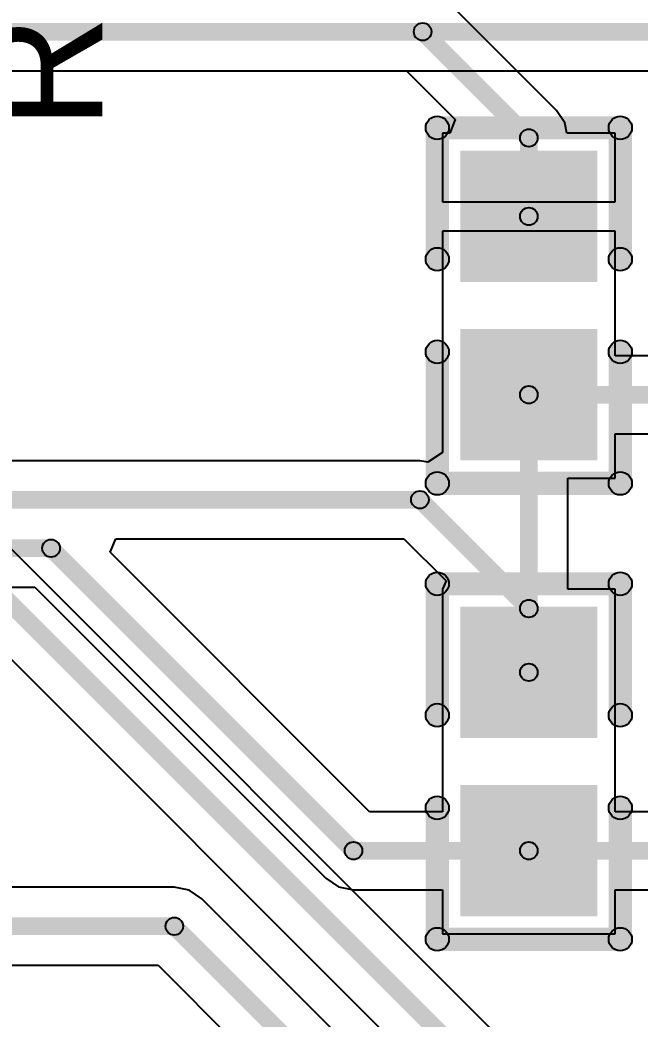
# Model space of a CAD drawing. Header units: millimetres. Extents: x -51.7 to 0.1, y -4.1 to 27.4.
# Drawn here: x -30.49 to -25.14, y 11.94 to 20.56 of the extents above; entities that cross this region are included whole.
import ezdxf

# ---------------------------------------------------------------- set-up
doc = ezdxf.new("R2010")
doc.units = ezdxf.units.MM
for name, color, linetype in [('BottomLayer', 5, 'Continuous'), ('TopLayer', 1, 'Continuous'), ('TopOverlay', 2, 'Continuous'), ('TopPaste', 8, 'Continuous'), ('TopSolder', 216, 'Continuous')]:
    doc.layers.add(name, color=color, linetype=linetype)

# ---------------------------------------------------------------- blocks, each defined once
blk = doc.blocks.new('0603_R_5')
at = {"layer": 'TopLayer'}
for points in [[(-1.235, 0.49), (-0.305, 0.49), (-0.305, -0.49), (-1.235, -0.49)], [(0.305, 0.49), (1.235, 0.49), (1.235, -0.49), (0.305, -0.49)]]:
    blk.add_hatch(color=1, dxfattribs=at).paths.add_polyline_path(points)
at = {"layer": 'TopOverlay'}
h = blk.add_hatch(color=2, dxfattribs=at)
edge = h.paths.add_edge_path()
edge.add_arc((-1.535, 0.79), 0.1, 0, 360)
h = blk.add_hatch(color=2, dxfattribs=at)
edge = h.paths.add_edge_path()
edge.add_arc((-1.535, 0.79), 0.1, 0, 360)
for points in [[(-1.535, 0.69), (-1.535, 0.89), (-0.4, 0.89), (-0.4, 0.69)], [(0.4, 0.69), (0.4, 0.89), (1.535, 0.89), (1.535, 0.69)], [(-1.635, 0.79), (-1.435, 0.79), (-1.435, -0.79), (-1.635, -0.79)], [(1.435, 0.79), (1.635, 0.79), (1.635, -0.79), (1.435, -0.79)], [(-1.535, -0.89), (-1.535, -0.69), (-0.4, -0.69), (-0.4, -0.89)], [(0.4, -0.89), (0.4, -0.69), (1.535, -0.69), (1.535, -0.89)]]:
    blk.add_hatch(color=2, dxfattribs=at).paths.add_polyline_path(points)
h = blk.add_hatch(color=2, dxfattribs=at)
edge = h.paths.add_edge_path()
edge.add_arc((-0.4, 0.79), 0.1, 0, 360)
h = blk.add_hatch(color=2, dxfattribs=at)
edge = h.paths.add_edge_path()
edge.add_arc((0.4, 0.79), 0.1, 0, 360)
h = blk.add_hatch(color=2, dxfattribs=at)
edge = h.paths.add_edge_path()
edge.add_arc((1.535, 0.79), 0.1, 0, 360)
h = blk.add_hatch(color=2, dxfattribs=at)
edge = h.paths.add_edge_path()
edge.add_arc((1.535, 0.79), 0.1, 0, 360)
h = blk.add_hatch(color=2, dxfattribs=at)
edge = h.paths.add_edge_path()
edge.add_arc((-1.535, -0.79), 0.1, 0, 360)
h = blk.add_hatch(color=2, dxfattribs=at)
edge = h.paths.add_edge_path()
edge.add_arc((-1.535, -0.79), 0.1, 0, 360)
h = blk.add_hatch(color=2, dxfattribs=at)
edge = h.paths.add_edge_path()
edge.add_arc((-0.4, -0.79), 0.1, 0, 360)
h = blk.add_hatch(color=2, dxfattribs=at)
edge = h.paths.add_edge_path()
edge.add_arc((0.4, -0.79), 0.1, 0, 360)
h = blk.add_hatch(color=2, dxfattribs=at)
edge = h.paths.add_edge_path()
edge.add_arc((1.535, -0.79), 0.1, 0, 360)
h = blk.add_hatch(color=2, dxfattribs=at)
edge = h.paths.add_edge_path()
edge.add_arc((1.535, -0.79), 0.1, 0, 360)
at = {"layer": 'TopPaste'}
for points in [[(-1.235, 0.49), (-0.305, 0.49), (-0.305, -0.49), (-1.235, -0.49)], [(0.305, 0.49), (1.235, 0.49), (1.235, -0.49), (0.305, -0.49)]]:
    blk.add_hatch(color=8, dxfattribs=at).paths.add_polyline_path(points)
at = {"layer": 'TopSolder'}
for points in [[(-1.3366, 0.5916), (-0.2034, 0.5916), (-0.2034, -0.5916), (-1.3366, -0.5916)], [(0.2034, 0.5916), (1.3366, 0.5916), (1.3366, -0.5916), (0.2034, -0.5916)]]:
    blk.add_hatch(color=216, dxfattribs=at).paths.add_polyline_path(points)
at = {"layer": 'TopOverlay'}
for centre in [(-1.535, 0.79), (-1.535, 0.79), (-0.4, 0.79), (0.4, 0.79), (1.535, 0.79), (1.535, 0.79), (-1.535, -0.79), (-1.535, -0.79), (-0.4, -0.79), (0.4, -0.79), (1.535, -0.79), (1.535, -0.79)]:
    blk.add_circle(centre, 0.1, dxfattribs=at)
blk = doc.blocks.new('0603_R_6')
at = {"layer": 'TopLayer'}
for points in [[(-1.235, 0.49), (-0.305, 0.49), (-0.305, -0.49), (-1.235, -0.49)], [(0.305, 0.49), (1.235, 0.49), (1.235, -0.49), (0.305, -0.49)]]:
    blk.add_hatch(color=1, dxfattribs=at).paths.add_polyline_path(points)
at = {"layer": 'TopOverlay'}
h = blk.add_hatch(color=2, dxfattribs=at)
edge = h.paths.add_edge_path()
edge.add_arc((-1.535, 0.79), 0.1, 0, 360)
h = blk.add_hatch(color=2, dxfattribs=at)
edge = h.paths.add_edge_path()
edge.add_arc((-1.535, 0.79), 0.1, 0, 360)
for points in [[(-1.535, 0.69), (-1.535, 0.89), (-0.4, 0.89), (-0.4, 0.69)], [(0.4, 0.69), (0.4, 0.89), (1.535, 0.89), (1.535, 0.69)], [(-1.635, 0.79), (-1.435, 0.79), (-1.435, -0.79), (-1.635, -0.79)], [(1.435, 0.79), (1.635, 0.79), (1.635, -0.79), (1.435, -0.79)], [(-1.535, -0.89), (-1.535, -0.69), (-0.4, -0.69), (-0.4, -0.89)], [(0.4, -0.89), (0.4, -0.69), (1.535, -0.69), (1.535, -0.89)]]:
    blk.add_hatch(color=2, dxfattribs=at).paths.add_polyline_path(points)
h = blk.add_hatch(color=2, dxfattribs=at)
edge = h.paths.add_edge_path()
edge.add_arc((-0.4, 0.79), 0.1, 0, 360)
h = blk.add_hatch(color=2, dxfattribs=at)
edge = h.paths.add_edge_path()
edge.add_arc((0.4, 0.79), 0.1, 0, 360)
h = blk.add_hatch(color=2, dxfattribs=at)
edge = h.paths.add_edge_path()
edge.add_arc((1.535, 0.79), 0.1, 0, 360)
h = blk.add_hatch(color=2, dxfattribs=at)
edge = h.paths.add_edge_path()
edge.add_arc((1.535, 0.79), 0.1, 0, 360)
h = blk.add_hatch(color=2, dxfattribs=at)
edge = h.paths.add_edge_path()
edge.add_arc((-1.535, -0.79), 0.1, 0, 360)
h = blk.add_hatch(color=2, dxfattribs=at)
edge = h.paths.add_edge_path()
edge.add_arc((-1.535, -0.79), 0.1, 0, 360)
h = blk.add_hatch(color=2, dxfattribs=at)
edge = h.paths.add_edge_path()
edge.add_arc((-0.4, -0.79), 0.1, 0, 360)
h = blk.add_hatch(color=2, dxfattribs=at)
edge = h.paths.add_edge_path()
edge.add_arc((0.4, -0.79), 0.1, 0, 360)
h = blk.add_hatch(color=2, dxfattribs=at)
edge = h.paths.add_edge_path()
edge.add_arc((1.535, -0.79), 0.1, 0, 360)
h = blk.add_hatch(color=2, dxfattribs=at)
edge = h.paths.add_edge_path()
edge.add_arc((1.535, -0.79), 0.1, 0, 360)
at = {"layer": 'TopPaste'}
for points in [[(-1.235, 0.49), (-0.305, 0.49), (-0.305, -0.49), (-1.235, -0.49)], [(0.305, 0.49), (1.235, 0.49), (1.235, -0.49), (0.305, -0.49)]]:
    blk.add_hatch(color=8, dxfattribs=at).paths.add_polyline_path(points)
at = {"layer": 'TopSolder'}
for points in [[(-1.3366, 0.5916), (-0.2034, 0.5916), (-0.2034, -0.5916), (-1.3366, -0.5916)], [(0.2034, 0.5916), (1.3366, 0.5916), (1.3366, -0.5916), (0.2034, -0.5916)]]:
    blk.add_hatch(color=216, dxfattribs=at).paths.add_polyline_path(points)
at = {"layer": 'TopOverlay'}
for centre in [(-1.535, 0.79), (-1.535, 0.79), (-0.4, 0.79), (0.4, 0.79), (1.535, 0.79), (1.535, 0.79), (-1.535, -0.79), (-1.535, -0.79), (-0.4, -0.79), (0.4, -0.79), (1.535, -0.79), (1.535, -0.79)]:
    blk.add_circle(centre, 0.1, dxfattribs=at)

msp = doc.modelspace()

# ---------------------------------------------------------------- hatches: boundary and pattern name
at = {"layer": 'BottomLayer'}
for points in [[(-33.196, 20.3863), (-33.196, 20.5387), (-18.196, 20.5387), (-18.196, 20.3863)], [(-35.2578, 20.1015), (-35.15, 20.2093), (-24.2981, 9.3574), (-24.4059, 9.2496)]]:
    msp.add_hatch(color=5, dxfattribs=at).paths.add_polyline_path(points)
at = {"layer": 'TopLayer'}
for points in [[(-33.196, 20.3863), (-33.196, 20.5387), (-27.0147, 20.5387), (-27.0147, 20.3863)], [(-27.0686, 20.4086), (-26.9608, 20.5164), (-26.0441, 19.5997), (-26.1519, 19.4919)], [(-26.0218, 18.868), (-26.1742, 18.868), (-26.1742, 19.5458), (-26.0218, 19.5458)], [(-26.098, 17.2518), (-26.098, 17.4042), (-19.1845, 17.4042), (-19.1845, 17.2518)], [(-26.0218, 15.4818), (-26.1742, 15.4818), (-26.1742, 17.328), (-26.0218, 17.328)], [(-31.8511, 16.3454), (-31.8511, 16.4978), (-27.0378, 16.4978), (-27.0378, 16.3454)], [(-27.0917, 16.3677), (-26.9839, 16.4755), (-26.0441, 15.5357), (-26.1519, 15.4279)], [(-33.196, 15.9263), (-33.196, 16.0787), (-30.2232, 16.0787), (-30.2232, 15.9263)], [(-30.277, 15.9486), (-30.1693, 16.0564), (-27.5578, 13.4449), (-27.6656, 13.3371)], [(-26.0218, 14.931), (-26.1742, 14.931), (-26.1742, 15.4818), (-26.0218, 15.4818)], [(-27.6117, 13.3148), (-27.6117, 13.4672), (-26.098, 13.4672), (-26.098, 13.3148)], [(-26.098, 13.3148), (-26.098, 13.4672), (-23.6041, 13.4672), (-23.6041, 13.3148)], [(-34.1371, 12.6624), (-34.1371, 12.8148), (-29.1587, 12.8148), (-29.1587, 12.6624)], [(-29.2126, 12.6847), (-29.1048, 12.7925), (-26.2981, 9.9858), (-26.4059, 9.878)]]:
    msp.add_hatch(color=1, dxfattribs=at).paths.add_polyline_path(points)
h = msp.add_hatch(color=1, dxfattribs=at)
edge = h.paths.add_edge_path()
edge.add_arc((-27.0147, 20.4625), 0.0762, 0, 360)
h = msp.add_hatch(color=1, dxfattribs=at)
edge = h.paths.add_edge_path()
edge.add_arc((-27.0147, 20.4625), 0.0762, 0, 360)
h = msp.add_hatch(color=1, dxfattribs=at)
edge = h.paths.add_edge_path()
edge.add_arc((-26.098, 19.5458), 0.0762, 0, 360)
h = msp.add_hatch(color=1, dxfattribs=at)
edge = h.paths.add_edge_path()
edge.add_arc((-26.098, 19.5458), 0.0762, 0, 360)
h = msp.add_hatch(color=1, dxfattribs=at)
edge = h.paths.add_edge_path()
edge.add_arc((-26.098, 18.868), 0.0762, 0, 360)
h = msp.add_hatch(color=1, dxfattribs=at)
edge = h.paths.add_edge_path()
edge.add_arc((-26.098, 17.328), 0.0762, 0, 360)
h = msp.add_hatch(color=1, dxfattribs=at)
edge = h.paths.add_edge_path()
edge.add_arc((-26.098, 17.328), 0.0762, 0, 360)
h = msp.add_hatch(color=1, dxfattribs=at)
edge = h.paths.add_edge_path()
edge.add_arc((-27.0378, 16.4216), 0.0762, 0, 360)
h = msp.add_hatch(color=1, dxfattribs=at)
edge = h.paths.add_edge_path()
edge.add_arc((-27.0378, 16.4216), 0.0762, 0, 360)
h = msp.add_hatch(color=1, dxfattribs=at)
edge = h.paths.add_edge_path()
edge.add_arc((-30.2232, 16.0025), 0.0762, 0, 360)
h = msp.add_hatch(color=1, dxfattribs=at)
edge = h.paths.add_edge_path()
edge.add_arc((-30.2232, 16.0025), 0.0762, 0, 360)
h = msp.add_hatch(color=1, dxfattribs=at)
edge = h.paths.add_edge_path()
edge.add_arc((-26.098, 15.4818), 0.0762, 0, 360)
h = msp.add_hatch(color=1, dxfattribs=at)
edge = h.paths.add_edge_path()
edge.add_arc((-26.098, 15.4818), 0.0762, 0, 360)
h = msp.add_hatch(color=1, dxfattribs=at)
edge = h.paths.add_edge_path()
edge.add_arc((-26.098, 15.4818), 0.0762, 0, 360)
h = msp.add_hatch(color=1, dxfattribs=at)
edge = h.paths.add_edge_path()
edge.add_arc((-26.098, 14.931), 0.0762, 0, 360)
h = msp.add_hatch(color=1, dxfattribs=at)
edge = h.paths.add_edge_path()
edge.add_arc((-27.6117, 13.391), 0.0762, 0, 360)
h = msp.add_hatch(color=1, dxfattribs=at)
edge = h.paths.add_edge_path()
edge.add_arc((-27.6117, 13.391), 0.0762, 0, 360)
h = msp.add_hatch(color=1, dxfattribs=at)
edge = h.paths.add_edge_path()
edge.add_arc((-26.098, 13.391), 0.0762, 0, 360)
h = msp.add_hatch(color=1, dxfattribs=at)
edge = h.paths.add_edge_path()
edge.add_arc((-26.098, 13.391), 0.0762, 0, 360)
h = msp.add_hatch(color=1, dxfattribs=at)
edge = h.paths.add_edge_path()
edge.add_arc((-29.1587, 12.7386), 0.0762, 0, 360)
h = msp.add_hatch(color=1, dxfattribs=at)
edge = h.paths.add_edge_path()
edge.add_arc((-29.1587, 12.7386), 0.0762, 0, 360)

# ---------------------------------------------------------------- linework, layer by layer
at = {"layer": 'BottomLayer'}
for p, q in [((-24.2787, 9.7063), (-34.9658, 20.3935)), ((-32.1087, 20.1258), (-19.2833, 20.1258)), ((-32.0472, 16.5226), (-24.6887, 9.1641))]:
    msp.add_line(p, q, dxfattribs=at)
at = {"layer": 'TopLayer'}
for p, q in [((-25.8599, 19.7839), (-26.7766, 20.7005)), ((-32.1087, 20.1258), (-27.1541, 20.1258)), ((-27.1541, 20.1258), (-26.7327, 19.7044)), ((-25.787, 19.6746), (-25.8599, 19.7839)), ((-26.7327, 19.7044), (-26.7813, 19.587)), ((-25.7695, 19.587), (-25.787, 19.6746)), ((-26.7813, 19.587), (-26.842, 19.587)), ((-26.842, 19.587), (-26.842, 18.995)), ((-25.354, 19.587), (-25.7695, 19.587)), ((-25.354, 18.995), (-25.354, 19.587)), ((-26.842, 18.995), (-26.098, 18.995)), ((-26.098, 18.995), (-25.354, 18.995)), ((-26.098, 18.741), (-26.842, 18.741)), ((-26.842, 18.741), (-26.842, 18.149)), ((-25.354, 18.741), (-26.098, 18.741)), ((-25.354, 18.149), (-25.354, 18.741)), ((-26.842, 18.149), (-26.842, 18.149)), ((-26.842, 18.149), (-26.842, 18.047)), ((-25.354, 18.047), (-25.354, 18.149)), ((-25.354, 18.149), (-25.354, 18.149)), ((-26.842, 18.047), (-26.842, 18.047)), ((-26.842, 18.047), (-26.842, 16.829)), ((-25.354, 17.6647), (-25.354, 18.047)), ((-25.354, 18.047), (-25.354, 18.047)), ((-24.2684, 17.6647), (-25.354, 17.6647)), ((-25.354, 16.609), (-25.354, 16.9914)), ((-25.354, 16.9914), (-19.1845, 16.9914)), ((-26.842, 16.829), (-26.969, 16.7446)), ((-27.0378, 16.7583), (-31.7116, 16.7583)), ((-26.969, 16.7446), (-27.0378, 16.7583)), ((-25.7613, 15.65), (-25.7613, 16.609)), ((-25.7613, 16.609), (-25.354, 16.609)), ((-29.7121, 15.9676), (-29.6635, 16.0849)), ((-29.6635, 16.0849), (-27.1773, 16.0849)), ((-27.1773, 16.0849), (-26.8128, 15.7205)), ((-27.4722, 13.7277), (-29.7121, 15.9676)), ((-26.8128, 15.7205), (-26.842, 15.65)), ((-32.1087, 15.6658), (-30.3626, 15.6658)), ((-30.3626, 15.6658), (-27.8497, 13.153)), ((-26.842, 15.65), (-26.842, 15.65)), ((-26.842, 15.65), (-26.842, 14.212)), ((-25.354, 15.65), (-25.7613, 15.65)), ((-25.354, 14.212), (-25.354, 15.65)), ((-26.842, 14.212), (-26.842, 14.212)), ((-26.842, 14.212), (-26.842, 14.11)), ((-25.354, 14.11), (-25.354, 14.212)), ((-25.354, 14.212), (-25.354, 14.212)), ((-26.842, 14.11), (-26.842, 14.11)), ((-26.842, 14.11), (-26.842, 13.7277)), ((-25.354, 13.7277), (-25.354, 14.11)), ((-25.354, 14.11), (-25.354, 14.11)), ((-26.842, 13.7277), (-27.4722, 13.7277)), ((-23.7435, 13.7277), (-25.354, 13.7277)), ((-27.8497, 13.153), (-27.7405, 13.08)), ((-29.1587, 13.0753), (-32.2177, 13.0753)), ((-29.0299, 13.0496), (-29.1587, 13.0753)), ((-28.9206, 12.9767), (-29.0299, 13.0496)), ((-27.7405, 13.08), (-27.6117, 13.0544)), ((-27.6117, 13.0544), (-26.842, 13.0544)), ((-26.842, 13.0544), (-26.842, 12.672)), ((-25.354, 12.672), (-25.354, 13.0544)), ((-25.354, 13.0544), (-23.6041, 13.0544)), ((-26.1139, 10.17), (-28.9206, 12.9767)), ((-26.842, 12.672), (-25.354, 12.672)), ((-34.1371, 12.4019), (-29.2982, 12.4019)), ((-29.2982, 12.4019), (-26.6887, 9.7924))]:
    msp.add_line(p, q, dxfattribs=at)
for centre in [(-27.0147, 20.4625), (-27.0147, 20.4625), (-26.098, 19.5458), (-26.098, 19.5458), (-26.098, 18.868), (-26.098, 17.328), (-26.098, 17.328), (-27.0378, 16.4216), (-27.0378, 16.4216), (-30.2232, 16.0025), (-30.2232, 16.0025), (-26.098, 15.4818), (-26.098, 15.4818), (-26.098, 15.4818), (-26.098, 14.931), (-27.6117, 13.391), (-27.6117, 13.391), (-26.098, 13.391), (-26.098, 13.391), (-29.1587, 12.7386), (-29.1587, 12.7386)]:
    msp.add_circle(centre, 0.0762, dxfattribs=at)

# ---------------------------------------------------------------- block references
at = {"rotation": 90}
for name, p in [('0603_R_5', (-26.098, 18.098)), ('0603_R_6', (-26.098, 14.161))]:
    msp.add_blockref(name, p, dxfattribs=at)

# ---------------------------------------------------------------- texts
at = {"layer": 'TopOverlay'}
msp.add_text('R14', height=1.016, rotation=90, dxfattribs=at).set_placement((-29.781, 19.622))

doc.saveas('drawing.dxf')
